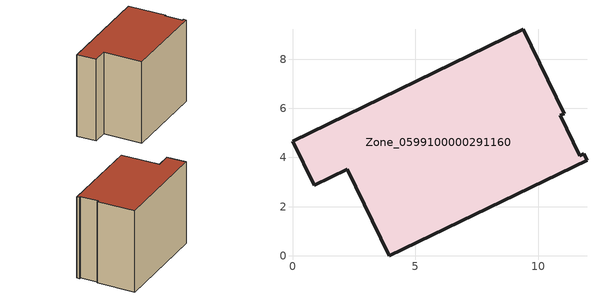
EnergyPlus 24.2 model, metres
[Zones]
Zone_0599100000291160
 floor ground (C_G): 0,4.66 9.38,9.22 11.06,5.78 10.9,5.72 11.69,4.07 11.85,4.15 11.98,3.89 3.94,0 2.22,3.52 0.88,2.87 z0
 wall outside (C_F): 9.38,9.22 0,4.66 0.88,2.87 2.22,3.52 3.94,0 11.98,3.89 11.85,4.15 11.69,4.07 10.9,5.72 11.06,5.78 9.38,9.22 z0:8.45
 roof outside (C_R): 11.98,3.89 11.85,4.15 11.69,4.07 10.9,5.72 11.06,5.78 9.38,9.22 0,4.66 0.88,2.87 2.22,3.52 3.94,0 z8.45
[BUILDING]
Pand.0599100000291160: North Axis=0; Terrain=City; Loads Convergence Tolerance Value=0.04; Temperature Convergence Tolerance Value=0.4; Solar Distribution=FullExterior; Maximum Number of Warmup Days=25; Minimum Number of Warmup Days=1
[Site:Location]
Rotterdam.The.Hague.AP_ZH_NLD Design_Conditions: Latitude=51.96; Longitude=4.45; Time Zone=1; Elevation=-4.5
[SITE:GROUNDTEMPERATURE:BUILDINGSURFACE]
18, 18, 18, 18, 18, 18, 18, 18, 18, 18, 18, 18
[MATERIAL] Thermal Absorptance=0.9; Solar Absorptance=0.7; Visible Absorptance=0.7
Name | Roughness | Thickness | Conductivity | Density | Specific Heat
G.TI.1965-1974 | MediumSmooth | 0.15 | 0.882353 | 540 | 1210
F.TI.1965-1974 | Rough | 0.3 | 0.697674 | 1920 | 840
R.TI.1965-1974 | MediumRough | 0.2 | 0.232558 | 1500 | 1000
[CONSTRUCTION]
C_G: G.TI.1965-1974
C_F: F.TI.1965-1974
C_R: R.TI.1965-1974
[ZONE]
Zone_0599100000291160: Type=1; Multiplier=1; Ceiling Height=Autocalculate; Volume=Autocalculate; Floor Area=autocalculate; Part of Total Floor Area=Yes
[ZONEINFILTRATION:DESIGNFLOWRATE]
Infil_Zone_0599100000291160: Zone or ZoneList or Space or SpaceList=Zone_0599100000291160; Schedule=AlwaysOn; Design Flow Rate Calculation Method=Flow/Area; Flow Rate per Floor Area=0.003; Constant Term Coefficient=1; Temperature Term Coefficient=0; Velocity Term Coefficient=0; Velocity Squared Term Coefficient=0
[HVACTEMPLATE:ZONE:IDEALLOADSAIRSYSTEM]
Zone_0599100000291160: Maximum Heating Supply Air Temperature=50; Minimum Cooling Supply Air Temperature=13; Maximum Heating Supply Air Humidity Ratio=0.0156; Minimum Cooling Supply Air Humidity Ratio=0.0077; Heating Limit=NoLimit; Cooling Limit=NoLimit; Dehumidification Control Type=ConstantSensibleHeatRatio; Cooling Sensible Heat Ratio=0.7; Dehumidification Setpoint=60; Humidification Control Type=None; Humidification Setpoint=30; Outdoor Air Method=None; Outdoor Air Flow Rate per Person=0.00944; Outdoor Air Flow Rate per Zone Floor Area=0; Outdoor Air Flow Rate per Zone=0; Demand Controlled Ventilation Type=None; Outdoor Air Economizer Type=NoEconomizer; Heat Recovery Type=None; Sensible Heat Recovery Effectiveness=0.7; Latent Heat Recovery Effectiveness=0.65
[ZONECONTROL:THERMOSTAT]
ThermostatControl_Zone_0599100000291160: Zone or ZoneList=Zone_0599100000291160; Control Type Schedule=DualSetpointControlType; Control 1=Thermostat_Zone_0599100000291160; Temperature Difference Between Cutout And Setpoint=0
[THERMOSTATSETPOINT:DUALSETPOINT]
Thermostat_Zone_0599100000291160: Heating Setpoint Temperature Schedule=HeatingSetpoint_Zone_0599100000291160; Cooling Setpoint Temperature Schedule=CoolingSetpoint_Zone_0599100000291160
[SCHEDULE:COMPACT]
HeatingSetpoint_Zone_0599100000291160: Through: 12/31, For: AllDays, Until: 24:00, 21
CoolingSetpoint_Zone_0599100000291160: Through: 12/31, For: AllDays, Until: 24:00, 24
DualSetpointControlType: Through: 12/31, For: AllDays, Until: 24:00, 4
AlwaysOn: Through: 12/31, For: AllDays, Until: 24:00, 1
